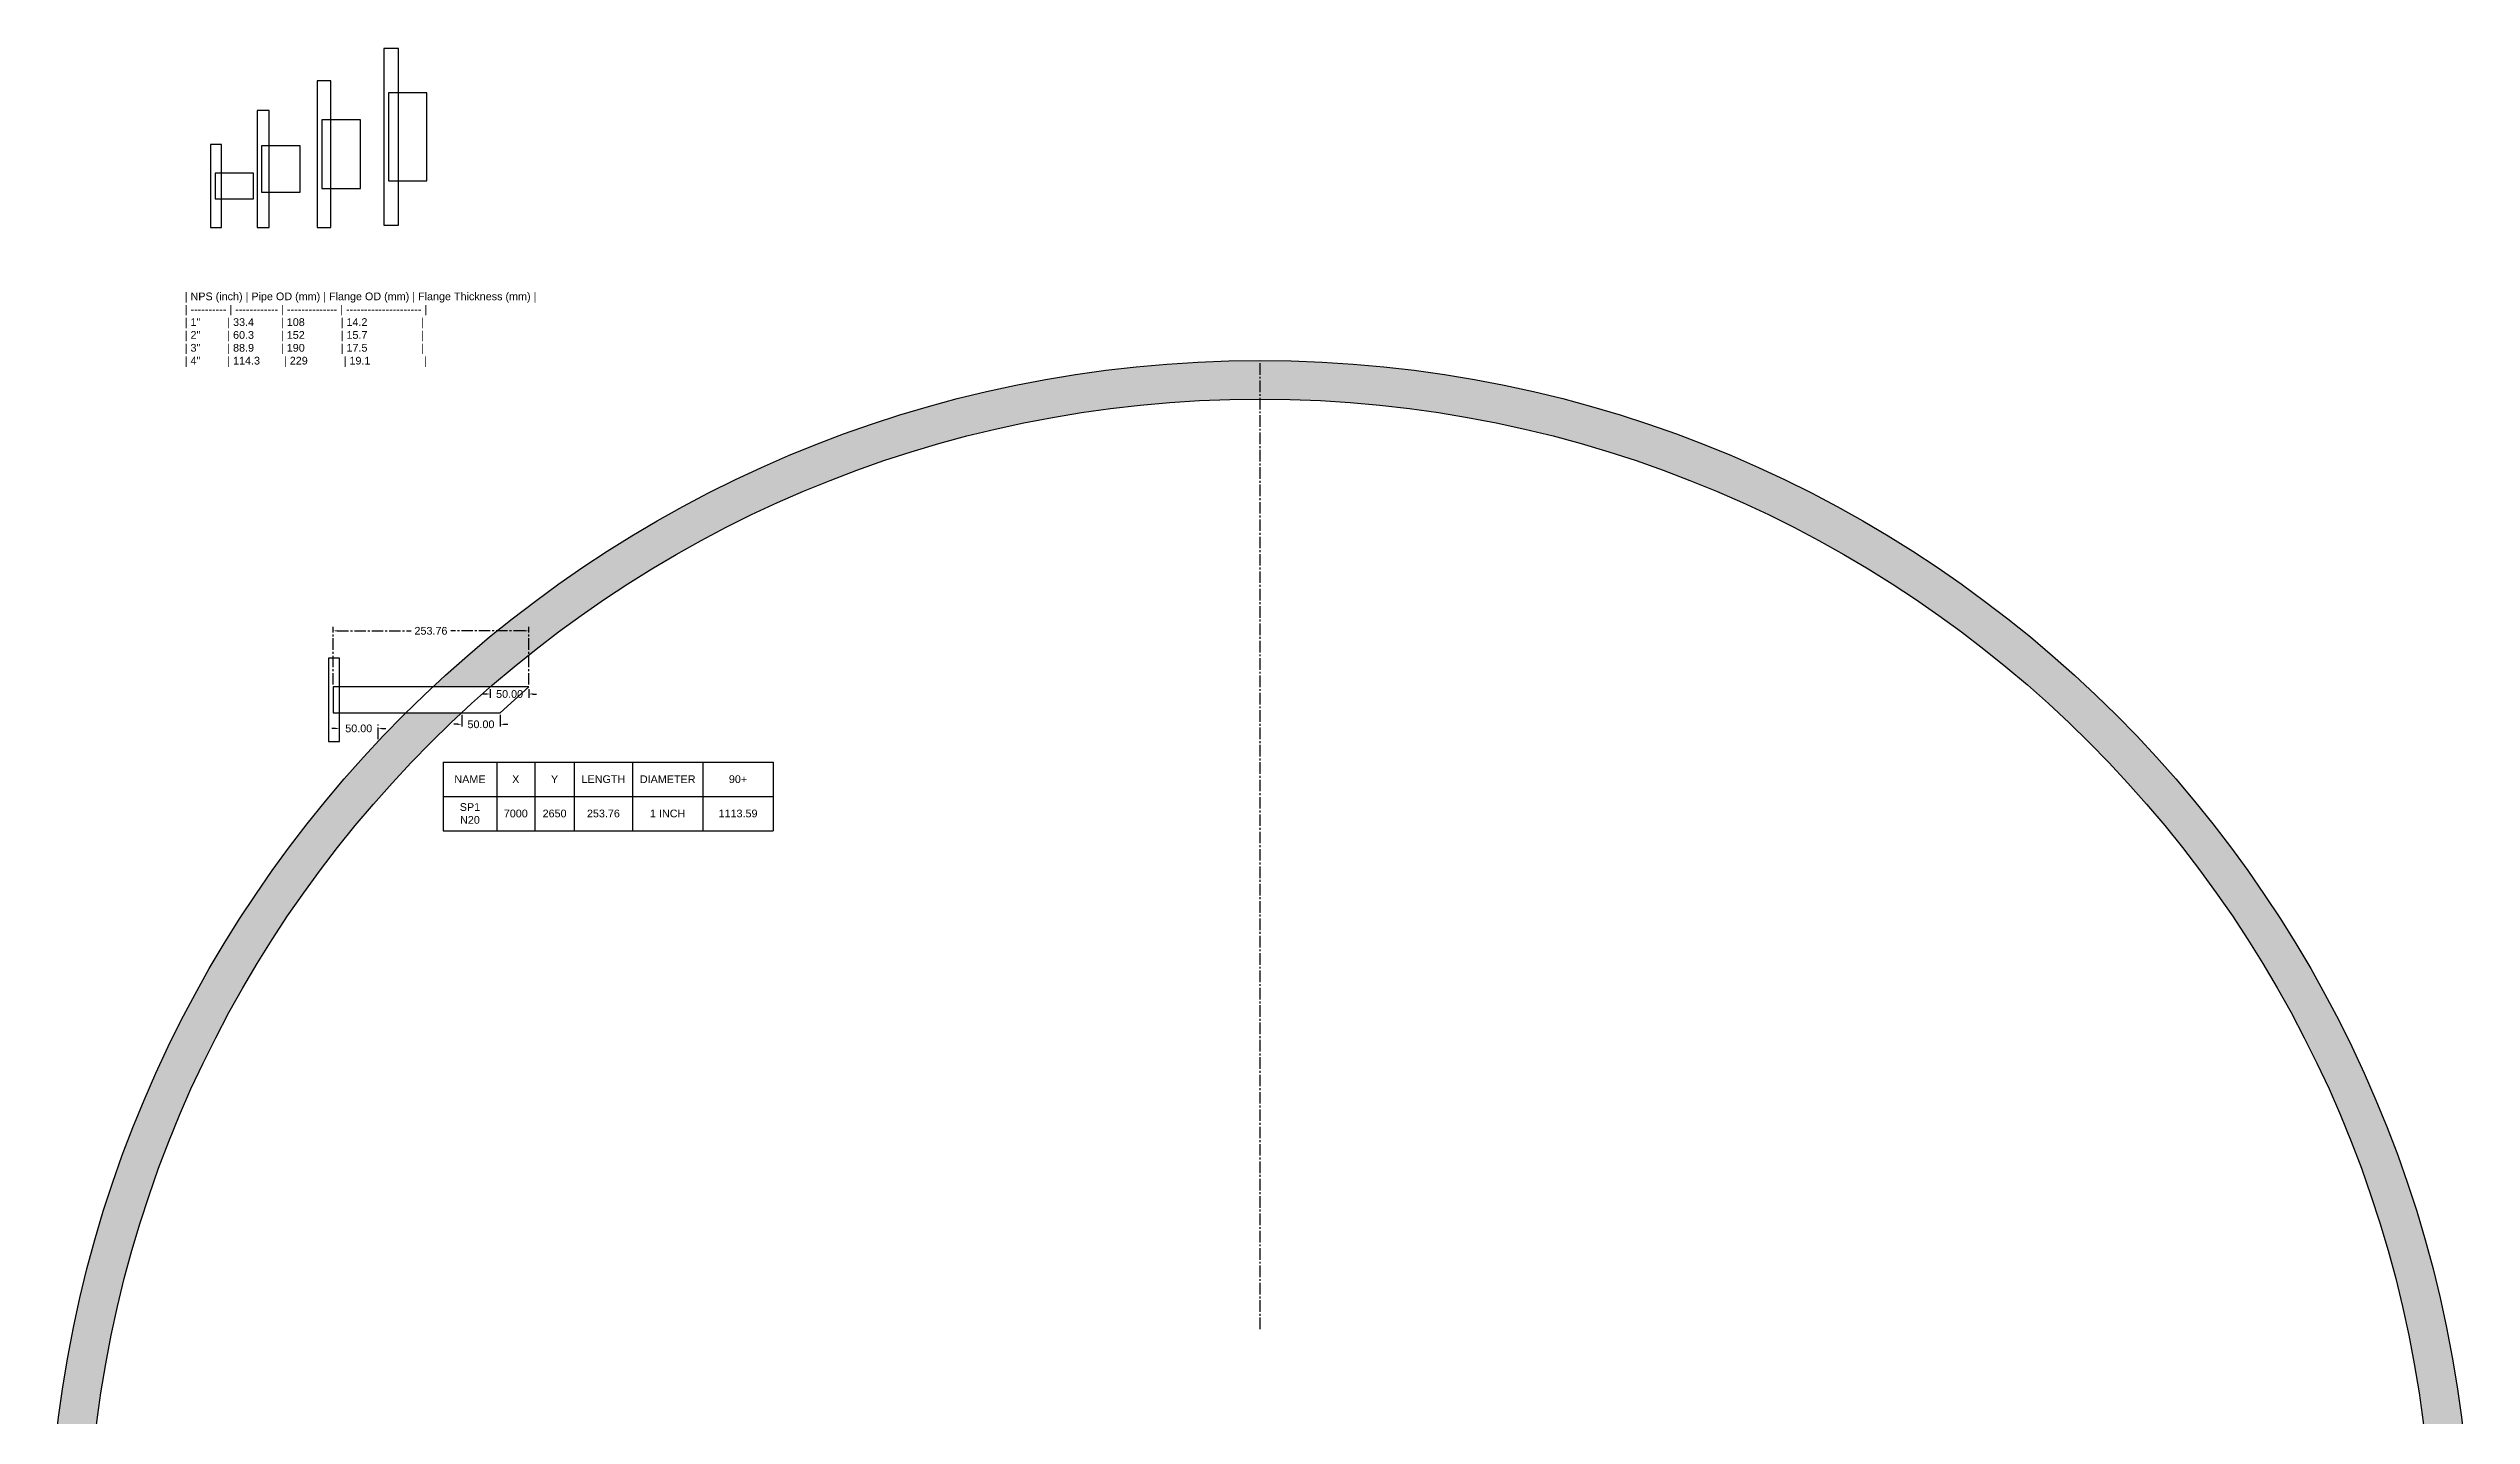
# Model space of a CAD drawing. Header units: millimetres. Extents: x 1251 to 7694, y 18 to 3563.
# Drawn here: x 1251 to 4392, y 1790 to 3563 of the extents above; entities that cross this region are included whole.
import ezdxf

# ---------------------------------------------------------------- set-up
doc = ezdxf.new("R2010")
doc.units = ezdxf.units.MM
doc.header["$LTSCALE"] = 20
doc.header["$MEASUREMENT"] = 0
doc.linetypes.add('CENTER2', pattern=[1.125, 0.75, -0.125, 0.125, -0.125])
doc.layers.get('Defpoints').update_dxf_attribs({"color": 10})
doc.styles.get("Standard").update_dxf_attribs({"font": 'arial.ttf', "height": 10})
doc.dimstyles.get("Standard").update_dxf_attribs({"dimtxt": 10, "dimasz": 5, "dimexe": 5, "dimexo": 3, "dimgap": 5, "dimtad": 0, "dimtih": 1, "dimtoh": 1, "dimzin": 0, "dimdsep": 46, "dimtxsty": 'Standard', "dimcen": -0.09, "dimclrd": 7, "dimclre": 7, "dimclrt": 7, "dimadec": 1, "dimazin": 0, "dimtfac": 1, "dimtofl": 0, "dimtmove": 0, "dimatfit": 3, "dimfxl": 1, "dimtolj": 1, "dimtzin": 0, "dimlwd": 25, "dimlwe": 25, "dimarcsym": 0})

# ---------------------------------------------------------------- blocks, each defined once
blk = doc.blocks.new('*T1')
at = {"color": 0, "linetype": 'ByBlock', "lineweight": -2, "transparency": 16777216}
for p, q in [((0, 0), (427.9, 0)), ((0, 0), (0, -89)), ((69.4, 0), (69.4, -89)), ((118.9, 0), (118.9, -89)), ((170, 0), (170, -89)), ((245.4, 0), (245.4, -89)), ((336.6, 0), (336.6, -89)), ((427.9, 0), (427.9, -89)), ((0, -44.5), (427.9, -44.5)), ((0, -89), (427.9, -89))]:
    blk.add_line(p, q, dxfattribs=at)
at = {"color": 0, "transparency": 16777216, "char_height": 10, "attachment_point": 5}
for s, insert, width in [('NAME', (34.7, -22.2), 69.266), ('X', (94.1, -22.2), 49.392), ('Y', (144.4, -22.2), 50.945), ('LENGTH', (207.7, -22.2), 75.34), ('DIAMETER', (291, -22.2), 91.096), ('90+', (382.2, -22.2), 91.096), ('SP1\\PN20', (34.7, -66.7), 69.266), ('7000', (94.1, -66.7), 49.392), ('2650', (144.4, -66.7), 50.945), ('253.76', (207.7, -66.7), 75.34), ('1 INCH', (291, -66.7), 91.096), ('1113.59', (382.2, -66.7), 91.096)]:
    blk.add_mtext(s, dxfattribs=dict(at, insert=insert, width=width))
blk = doc.blocks.new('*U2')
at = {"color": 0, "linetype": 'CENTER2', "transparency": 16777216}
for p, q in [((0, 314), (0, 1570.12)), ((-1570.12, 0), (-314, 0)), ((314, 0), (1570.12, 0)), ((0, -1570.12), (0, -314))]:
    blk.add_line(p, q, dxfattribs=at)
at = {"color": 0, "linetype": 'Continuous', "transparency": 16777216}
for p, q in [((0, -157), (0, 157)), ((-157, 0), (157, 0))]:
    blk.add_line(p, q, dxfattribs=at)
blk = doc.blocks.new('*D3')
at = {"color": 7, "linetype": 'CENTER2', "lineweight": 25, "transparency": 16777216}
for p, q in [((1619.9, 2738.2), (1619.9, 2812.9)), ((1624.9, 2807.9), (1720.9, 2807.9)), ((1868.6, 2807.9), (1772.6, 2807.9)), ((1873.6, 2738.2), (1873.6, 2812.9))]:
    blk.add_line(p, q, dxfattribs=at)
at = {"color": 7, "transparency": 16777216}
for points in [[(1624.9, 2808.7), (1624.9, 2807.1), (1619.9, 2807.9)], [(1868.6, 2808.7), (1868.6, 2807.1), (1873.6, 2807.9)]]:
    blk.add_solid(points, dxfattribs=at)
at = {"layer": 'Defpoints', "color": 0, "transparency": 16777216}
for p in [(1619.9, 2807.9), (1619.9, 2735.2), (1873.6, 2735.2)]:
    blk.add_point(p, dxfattribs=at)
at = {"color": 7, "transparency": 16777216, "insert": (1746.7, 2807.9), "char_height": 10, "attachment_point": 5}
blk.add_mtext('\\A1;253.76', dxfattribs=at)
blk = doc.blocks.new('*D4')
at = {"color": 7, "linetype": 'CENTER2', "lineweight": 25, "transparency": 16777216}
for p, q in [((1818.6, 2726), (1813.6, 2726)), ((1823.6, 2732.2), (1823.6, 2721)), ((1873.6, 2732.2), (1873.6, 2721)), ((1878.6, 2726), (1883.6, 2726))]:
    blk.add_line(p, q, dxfattribs=at)
at = {"color": 7, "transparency": 16777216}
for points in [[(1818.6, 2726.9), (1818.6, 2725.2), (1823.6, 2726)], [(1878.6, 2726.9), (1878.6, 2725.2), (1873.6, 2726)]]:
    blk.add_solid(points, dxfattribs=at)
at = {"layer": 'Defpoints', "color": 0, "transparency": 16777216}
for p in [(1823.6, 2735.2), (1873.6, 2735.2), (1873.6, 2726)]:
    blk.add_point(p, dxfattribs=at)
at = {"color": 7, "transparency": 16777216, "insert": (1848.6, 2726), "char_height": 10, "attachment_point": 5}
blk.add_mtext('\\A1;50.00', dxfattribs=at)
blk = doc.blocks.new('*D5')
at = {"color": 7, "linetype": 'CENTER2', "lineweight": 25, "transparency": 16777216}
for p, q in [((1781.5, 2686.7), (1776.5, 2686.7)), ((1786.5, 2698.8), (1786.5, 2681.7)), ((1836.5, 2698.8), (1836.5, 2681.7)), ((1841.5, 2686.7), (1846.5, 2686.7))]:
    blk.add_line(p, q, dxfattribs=at)
at = {"color": 7, "transparency": 16777216}
for points in [[(1781.5, 2687.5), (1781.5, 2685.9), (1786.5, 2686.7)], [(1841.5, 2687.5), (1841.5, 2685.9), (1836.5, 2686.7)]]:
    blk.add_solid(points, dxfattribs=at)
at = {"layer": 'Defpoints', "color": 0, "transparency": 16777216}
for p in [(1786.5, 2701.8), (1836.5, 2701.8), (1836.5, 2686.7)]:
    blk.add_point(p, dxfattribs=at)
at = {"color": 7, "transparency": 16777216, "insert": (1811.5, 2686.7), "char_height": 10, "attachment_point": 5}
blk.add_mtext('\\A1;50.00', dxfattribs=at)
blk = doc.blocks.new('*D6')
at = {"color": 7, "linetype": 'CENTER2', "lineweight": 25, "transparency": 16777216}
for p, q in [((1623.1, 2681.4), (1618.1, 2681.4)), ((1628.1, 2667.5), (1628.1, 2686.4)), ((1678.1, 2667.5), (1678.1, 2686.4)), ((1683.1, 2681.4), (1688.1, 2681.4))]:
    blk.add_line(p, q, dxfattribs=at)
at = {"color": 7, "transparency": 16777216}
for points in [[(1623.1, 2682.2), (1623.1, 2680.6), (1628.1, 2681.4)], [(1683.1, 2682.2), (1683.1, 2680.6), (1678.1, 2681.4)]]:
    blk.add_solid(points, dxfattribs=at)
at = {"layer": 'Defpoints', "color": 0, "transparency": 16777216}
for p in [(1678.1, 2681.4), (1628.1, 2664.5), (1678.1, 2664.5)]:
    blk.add_point(p, dxfattribs=at)
at = {"color": 7, "transparency": 16777216, "insert": (1653.1, 2681.4), "char_height": 10, "attachment_point": 5}
blk.add_mtext('\\A1;50.00', dxfattribs=at)

msp = doc.modelspace()

# ---------------------------------------------------------------- hatches: boundary and pattern name
h = msp.add_hatch()
h.set_pattern_fill('ANGLE', color=256, scale=30)
h.set_pattern_definition([(0, (0, 0), (0, 8.25), [6, -2.25]), (90, (0, 0), (-8.25, 5e-16), [6, -2.25])])
h.paths.add_polyline_path([(4341.349, 1588.45, -1), (1301.349, 1588.45, -1)], flags=16)
edge = h.paths.add_edge_path()
edge.add_line((1786.475, 2701.75), (1714.342, 2701.75))
edge.add_arc((2821.349, 1588.45), 1570, 134.837591, 493.081558)
edge.add_line((1748.978, 2735.15), (1823.612, 2735.15))
edge.add_arc((2821.349, 1588.45), 1520, 131.02634, 132.909147)

# ---------------------------------------------------------------- linework, layer by layer
for points in [[(1685.504, 3334.012), (1704.604, 3334.012), (1704.604, 3563.012), (1685.504, 3563.012)], [(1599.318, 3330.957), (1616.818, 3330.957), (1616.818, 3520.957), (1599.318, 3520.957)], [(1691.504, 3391.362), (1741.504, 3391.362), (1741.504, 3505.662), (1691.504, 3505.662)], [(1521.203, 3330.66), (1536.903, 3330.66), (1536.903, 3482.66), (1521.203, 3482.66)], [(1605.318, 3381.507), (1655.318, 3381.507), (1655.318, 3470.407), (1605.318, 3470.407)], [(1460.769, 3330.66), (1474.969, 3330.66), (1474.969, 3438.66), (1460.769, 3438.66)], [(1527.203, 3376.51), (1577.203, 3376.51), (1577.203, 3436.81), (1527.203, 3436.81)], [(1466.769, 3367.96), (1516.769, 3367.96), (1516.769, 3401.36), (1466.769, 3401.36)], [(1613.854, 2664.45), (1628.054, 2664.45), (1628.054, 2772.45), (1613.854, 2772.45)], [(1619.854, 2701.75), (1836.475, 2701.75), (1873.612, 2735.15), (1619.854, 2735.15)]]:
    msp.add_lwpolyline(points, close=True)
for radius in [1570, 1520]:
    msp.add_circle((2821.349, 1588.45), radius)

# ---------------------------------------------------------------- block references
at = {"linetype": 'CENTER2'}
msp.add_blockref('*U2', (2821.349, 1588.45), dxfattribs=at)
msp.add_blockref('*T1', (1762.536, 2637.768))

# ---------------------------------------------------------------- texts
at = {"insert": (1427.488, 3246.572), "char_height": 10, "width": 476.05252, "attachment_point": 1}
msp.add_mtext('| NPS (inch) | Pipe OD (mm) | Flange OD (mm) | Flange Thickness (mm) |\\P| ---------- | ------------ | -------------- | --------------------- |\\P| 1"         | 33.4         | 108            | 14.2                  |\\P| 2"         | 60.3         | 152            | 15.7                  |\\P| 3"         | 88.9         | 190            | 17.5                  |\\P| 4"         | 114.3        | 229            | 19.1                  |\\P', dxfattribs=at)

# ---------------------------------------------------------------- dimensions: what is measured, and where the dimension line sits
for base, p1, p2, picture, middle in [((1619.854, 2807.903), (1873.612, 2735.15), (1619.854, 2735.15), '*D3', (1746.733, 2807.903)), ((1873.612, 2726.022), (1823.612, 2735.15), (1873.612, 2735.15), '*D4', (1848.612, 2726.022)), ((1836.475, 2686.714), (1786.475, 2701.75), (1836.475, 2701.75), '*D5', (1811.475, 2686.714)), ((1678.054, 2681.412), (1628.054, 2664.45), (1678.054, 2664.45), '*D6', (1653.054, 2681.412))]:
    dim = msp.add_linear_dim(base=base, p1=p1, p2=p2, dimstyle='Standard')
    dim.commit()
    dim.dimension.update_dxf_attribs({"geometry": picture, "text_midpoint": middle})

doc.saveas('drawing.dxf')
